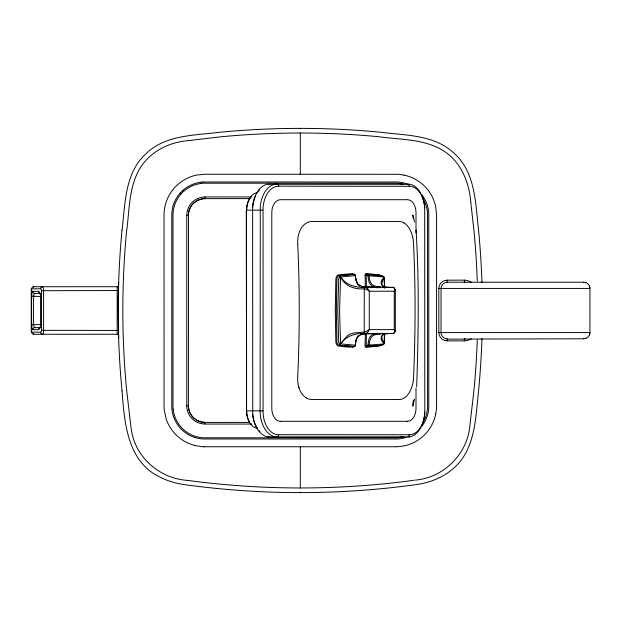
<?xml version="1.0" encoding="UTF-8"?>
<svg xmlns="http://www.w3.org/2000/svg" width="621" height="621" viewBox="0 0 621 621"><rect width="100%" height="100%" fill="white"/><g stroke="black" fill="none" stroke-linecap="round" stroke-linejoin="round"><path stroke-width="0.93" d="M117.198 286.918L117.167 330.457L41.553 330.302A2.119 0.823 -88.4 0 1 40.606 332.142M188.675 212.18A15.944 15.936 73.9 0 0 188.528 213.112L188.404 405.847C188.357 411.824 191.873 417.685 197.191 420.433A16.627 16.62 -25.3 0 0 202.912 422.28A15.09 14.958 2.5 0 0 204.961 422.404L249.588 422.396M252.173 210.146L246.529 210.139L246.584 410.854A15.509 10.091 90 0 0 249.37 421.558M300.3 174.152L300.3 133.026A842.076 842.076 0 0 1 378.787 136.713C399.559 139.756 422.032 138.685 440.894 149.312C460.107 159.69 469.266 181.503 470.796 202.415M394.669 332.049L395.321 331.381L395.321 289.495L394.746 288.85L394.273 291.233L394.273 329.642L394.731 331.746L393.605 333.516M204.953 198.208L204.961 196.95L250.799 196.95M471.215 338.755A15.401 15.37 -88.3 0 1 470.027 339.423L468.948 339.912A12.42 12.389 -88.1 0 1 464.314 340.875L447.097 340.859L447.159 339.128L583.701 338.787M464.314 340.859L464.438 338.794M188.404 405.909L188.404 405.831A16.488 16.488 0 0 0 204.953 422.342M267.907 436.889A26.229 17.07 -90 0 1 252.739 414.665L252.623 207.608M118.3 296.869L118.681 338.647M118.339 297.358L118.681 282.33M365.342 333.601L365.101 345.54A1.754 1.126 -87.6 0 0 366.219 347.294L379.408 346.044A4.813 3.027 -88 0 0 381.077 344.927M366.429 333.617L366.18 345.571A0.97 0.621 -85.8 0 0 366.778 346.541L381.775 345.292M118.355 296.318L118.363 295.829M118.293 286.731L33.689 286.739A2.073 2.026 90 0 0 31.679 288.804A2.158 0.435 89.9 0 0 31.353 289.588A2.026 0.404 90 0 0 31.252 290.667L31.252 330.333A2.026 0.404 -90 0 0 31.345 331.435A2.158 0.435 -89.9 0 0 31.679 332.196A2.073 2.026 -90 0 0 33.713 334.269L118.502 334.269M38.518 329.604A5.589 1.894 -86.7 0 0 40.559 324.628L40.59 296.364A5.589 1.894 86.7 0 0 38.518 291.396M41.553 330.302L41.491 290.706A2.119 0.823 88.4 0 0 40.606 288.858M384.632 333.64L384.523 341.628L384.127 341.682L384.508 333.741M366.219 347.302L366.732 346.549L378.313 345.548M421.892 195.638A26.229 17.07 90 0 1 424.694 207.608L424.811 410.838A23.916 15.564 -90 0 1 409.2 434.77L277.059 434.708A24.017 15.626 90 0 1 263.071 413.19L263.056 207.81A24.017 15.626 -90 0 1 277.067 186.308L278.596 186.16A2.073 1.63 -88.9 0 0 277.393 183.963M424.756 412.111L424.593 414.673A26.229 17.07 -90 0 1 421.892 425.362M416.66 386.968C418.438 334.719 419.253 282.229 416.078 230.042M352.379 273.574L352.953 274.335A0.97 0.644 85.6 0 1 353.543 274.793A1.754 1.149 87.6 0 0 352.379 273.582L338.662 274.831A4.813 3.229 87.9 0 0 335.868 279.132L335.27 310.469L335.86 341.744A4.813 3.229 -87.9 0 0 338.662 346.037C344.065 346.797 349.6 347.737 354.42 346.541A0.978 0.637 -90 0 0 355.072 345.571M340.51 279.349L339.555 310.772L340.51 341.527A2.631 2.057 -87.1 0 0 341.014 343.126A1.358 0.59 -39.2 0 1 339.578 344.166A4.044 2.989 -88.2 0 1 338.709 341.69L337.746 310.213L338.755 279.194M355.476 344.166L355.398 344.997M341.232 343.343A2.554 1.669 -76.9 0 0 341.41 343.607A2.663 1.716 -80.2 0 0 342.155 344.057L355.647 345.206L355.228 345.509M383.685 343.297A2.631 1.615 -76 0 1 382.629 344.034L367.904 345.183L368.587 340.378L369.852 337.04L371.754 334.998L374.882 333.64A27.239 20.679 -90 0 1 376.171 333.322L376.97 333.174M369.185 345.245C369.231 340.898 370.667 335.425 375.643 334.595A26.563 20.167 -90 0 1 376.885 334.292L379.967 333.857M355.414 344.973L355.484 344.026M413.136 403.805L413.446 400.172M413.407 400.335L412.856 406.126L414.502 399.093M122.026 230.205C125.256 204.449 124.534 174.454 144.732 154.939C164.247 134.734 194.241 135.463 220.005 132.226A844.203 844.195 0 0 1 300.3 128.384A844.203 844.203 0 0 1 380.595 132.234C405.249 135.463 433.404 134.54 453.113 152.362C475.655 171.435 475.43 203.339 478.574 230.205A843.729 843.722 0 0 1 481.943 282.175M355.484 344.166L355.678 342.435M395.321 289.619L394.273 291.233L369.278 291.233L366.801 289.541L364.294 288.796A1.467 0.939 -89.1 0 1 365.171 287.329L393.419 287.329M355.499 344.034L355.561 343.335M355.569 343.374L356.105 340.223M470.074 424.058L474.095 388.987A841.587 841.579 0 0 0 477.262 339.966M469.988 424.671C467.955 453.64 443.767 478.023 414.774 480.149M33.526 287.344L33.689 286.739M367.966 345.144L367.741 345.509M355.693 342.497C355.794 338.841 358.107 335.278 361.849 334.595A26.206 19.895 -90 0 1 362.943 334.323L367.748 333.764L380.588 333.764L380.145 333.842M586.014 338.352L588.126 336.97L589.515 334.859L589.942 332.569L589.942 288.431L589.515 286.141L588.118 284.03L586.014 282.648M589.5 334.859L589.942 332.569L438.822 332.569L438.822 288.431L440.763 288.431M435.74 414.044L436.315 410.349A38.789 38.719 -85.2 0 0 436.571 406.126L436.571 215.666M356.066 340.564L356.136 340.075M355.367 345.268L355.375 345.245A1.351 1.032 -88.6 0 1 354.428 346.596M356.136 340.285L356.307 339.477M356.252 339.881L357.261 337.156L358.837 335.286M381.178 276.081A4.813 3.027 88 0 0 379.408 274.839L366.219 273.574L366.669 274.319L381.775 275.584A4.037 2.616 83.7 0 1 383.087 276.283A4.021 2.569 81.7 0 1 383.46 276.725A1.366 0.854 -26 0 1 383.848 277.781C382.295 280.754 379.858 286.661 384.756 287.818M377.824 287.826L376.171 287.554A27.456 20.842 -90 0 1 374.882 287.236L371.754 285.877L369.852 283.836L368.587 280.498L367.911 275.716L382.621 276.819A2.663 1.716 80.2 0 1 383.483 277.222A2.554 1.607 77.2 0 1 383.731 277.494C376.233 286.149 386.394 287.958 393.341 287.329A1.467 0.97 -89 0 1 394.265 288.392M180.168 193.03L182.822 190.368M31.252 330.333L31.888 330.519M360.312 334.409L362.369 333.64A27.456 20.842 90 0 1 363.65 333.322L364.457 333.174M384.461 333.166C379.858 334.533 382.381 340.223 383.894 343.087A1.366 0.854 26 0 1 383.483 344.166A1.358 0.59 39.2 0 0 383.685 343.351M40.675 324.566L31.671 324.721A185.423 37.532 -90 0 1 31.663 296.279L40.675 296.434M355.499 276.989L355.251 275.39M41.491 290.706L117.167 290.543M583.585 338.787L586.022 338.352M355.391 275.74L355.678 278.441M367.911 275.74L367.764 275.39M379.128 345.423L379.936 345.292M413.555 480.32C338.709 490.481 262.504 490.505 187.651 480.398C159.861 478.698 134.873 457.266 131.326 429.22A77.873 77.873 76.8 0 1 130.915 426.798L126.505 388.987A841.587 841.587 0 0 1 126.49 232.013C129.354 212.366 128.609 191.454 137.373 173.158C145.469 155.848 163.051 144.561 181.58 141.526A76.888 76.88 -12.8 0 1 184.002 141.114L221.813 136.705A842.076 842.068 0 0 1 300.3 133.026M275.476 184.119L277.145 184.002M401.841 436.881L400.172 436.998M409.41 436.881L267.907 436.881M380.083 333.85L380.083 333.85A0.978 0.637 86.1 0 1 379.447 333.143A0.916 0.699 -90 0 0 380.083 333.795M31.888 290.481L31.252 290.667M393.419 333.547L393.388 333.547A1.467 0.97 89 0 0 394.265 332.483M203.308 181.992L397.75 182.015A31.896 31.873 -1.2 0 1 399.156 182.132A32.905 32.905 0 0 1 407.78 184.251M355.445 275.631L342.155 276.819A2.631 1.739 75.3 0 0 341.185 277.471A1.358 0.854 26 0 0 339.578 276.71A4.021 2.942 89.1 0 0 339.299 277.284A4.037 2.872 -90 0 0 338.794 279.202M407.593 421.294L407.042 421.294M246.273 210.139L246.56 410.861L252.173 410.854M262.706 210.17L252.545 210.17M395.321 331.311L394.273 329.642L369.278 329.642L364.993 331.987L353.869 332.957L350.027 334.152L347.481 335.682L341.045 343.087A1.692 0.737 39 0 1 341.216 343.359C346.068 336.147 354.824 333.283 363.192 333.601C366.126 334.114 367.997 332.429 369.278 329.642L369.278 291.233L367.5 288.563L365.334 287.337L365.101 275.336L367.593 275.305A0.978 0.637 90 0 1 368.245 274.335A1.351 1.025 -88.6 0 1 369.138 275.631M395.67 446.771L397.673 446.724A35.374 35.312 -4.8 0 0 398.418 446.678L403.844 445.948A40.582 40.536 -31.4 0 0 411.436 443.596A40.722 40.668 -85.9 0 0 435.717 414.036M187.946 215.161L186.75 215.161L186.75 405.839A18.11 18.11 0 0 0 204.961 423.972M122.026 390.795C124.363 422.148 127.266 461.76 159.931 477.083C168.881 481.749 178.825 484.077 188.792 485.211C232.386 491.001 276.43 493.423 320.397 492.368C352.953 491.568 385.47 488.952 417.716 484.388C430.19 482.424 442.439 477.673 452.158 469.46C475.639 450.543 475.484 417.995 478.574 390.795A843.729 843.722 0 0 0 481.943 338.825M407.174 199.706L280.754 199.706M365.101 275.336L365.148 275.336A1.754 1.126 87.6 0 1 366.219 273.582M355.786 278.992L357.712 283.952L361.795 286.258A26.563 20.167 -90 0 0 363.099 286.584L380.588 287.112L376.73 286.553A26.206 19.895 -90 0 1 375.643 286.281C370.644 285.45 369.254 279.97 369.185 275.631M440.856 288.431L589.942 288.431L589.5 286.141M397.945 399.489L399.738 399.474A18.576 11.17 -85.5 0 0 400.134 399.45A21.991 13.22 -85.5 0 0 404.069 398.053L405.575 396.99A21.743 13.072 -85.5 0 0 411.552 387.822L412.313 385.408A21.82 13.173 -85.6 0 0 413.547 377.684C415.55 332.491 415.635 287.189 413.446 242.004A21.805 13.134 85.6 0 0 412.623 236.842M278.596 186.184L410.729 186.292A24.017 15.626 -90 0 1 424.725 207.81M188.699 212.188A16.658 16.651 -54.5 0 1 193.465 203.269L198.138 200.102L203.541 198.658L249.727 198.604M438.845 288.431A8.244 8.22 88.7 0 1 447.097 280.172L464.314 280.141A12.42 12.389 88.1 0 1 468.94 281.111L470.027 281.577A15.401 15.37 88.3 0 1 471.215 282.245M583.701 282.213L447.236 282.213L447.097 280.141M586.022 282.648L583.585 282.213M31.679 288.804L40.606 288.804A2.073 1.91 -90 0 1 42.507 286.731A4.153 1.056 89.1 0 1 43.579 290.55L43.602 330.457A4.153 1.056 -89.1 0 1 42.507 334.245A2.073 1.91 -90 0 1 40.606 332.196L31.679 332.196M40.124 293.36L34.869 293.36A2.073 2.018 90 0 1 32.851 291.288L38.518 291.288A2.073 1.948 -90 0 0 40.109 293.329M117.711 296.481L118.355 296.481M40.124 327.64L34.869 327.64A2.073 2.018 -90 0 0 32.851 329.712L38.518 329.712A2.073 1.948 -90 0 1 40.109 327.671M397.75 399.489L311.889 399.489A21.782 15.145 -85.3 0 1 307.418 398.496A21.836 15.183 -85.1 0 1 306.564 398.069M252.545 410.83L260.114 410.83L260.191 413.4A26.229 17.07 -90 0 0 274.645 436.703M260.207 410.83L262.318 410.83M280.754 421.294L279.652 421.263A13.033 8.484 -90 0 1 271.788 408.362L271.788 212.638A12.994 8.461 90 0 1 280.203 199.745M280.956 421.294L406.833 421.294M250.923 424.05L204.961 424.05L204.953 422.513M368.773 287.127L368.835 287.127A0.916 0.699 -90 0 0 368.206 287.834M365.101 345.54L367.593 345.571A0.978 0.637 -90 0 0 368.245 346.541M186.82 405.839L188.287 405.839M262.466 410.83L262.869 410.83M395.406 446.771L203.874 446.763M204.891 198.604L204.961 198.604A16.488 16.488 0 0 0 188.458 215.153L188.404 215.169M400.172 184.002L401.841 184.119M277.145 436.998L274.645 436.726M203.797 446.755L202.539 446.701A39.597 39.527 4.8 0 1 200.808 446.553L194.257 445.358M354.42 346.541L341.108 345.292A4.037 2.616 -83.7 0 1 339.92 344.539A4.021 2.631 -81.6 0 1 339.609 344.112M365.334 287.337C356.407 287.74 346.471 285.528 341.216 277.517A1.692 0.737 -39 0 1 341.045 277.789A2.554 1.972 88.6 0 0 340.851 278.13A2.663 1.979 -90 0 0 340.541 279.349M365.303 287.826L363.65 287.554M379.12 275.452L366.778 274.335A0.97 0.621 85.7 0 0 366.18 275.305L366.421 287.298M339.268 345.292L352.961 346.541A0.97 0.644 -85.6 0 0 353.481 346.2A1.754 1.149 -87.6 0 1 352.386 347.294M394.638 288.827L393.605 287.36M403.836 175.052L398.666 174.338A34.171 34.101 4.8 0 0 397.914 174.291L204.93 174.229L196.756 175.052A40.489 40.443 -31.2 0 0 189.157 177.404A40.714 40.66 -86.1 0 0 164.883 206.964L164.278 210.651A39.387 39.317 -85.2 0 0 164.022 214.874L164.068 407.834A38.719 38.657 85.2 0 0 164.223 409.868L166.187 419.028A40.947 40.939 49.4 0 0 167.274 421.876L167.895 423.274A40.776 40.769 45 0 0 175.696 434.537L175.976 434.816A40.823 40.815 41.2 0 0 188.931 443.51L194.179 445.342M361.771 287.049L362.369 287.236A27.239 20.679 90 0 0 363.65 287.554M360.064 286.351L359.404 285.978M306.51 398.038L304.942 396.99A21.743 15.121 -85.1 0 1 298.096 384.182A21.836 15.168 -85.1 0 1 297.653 378.996A21.704 15.067 -85.1 0 1 297.692 377.684C299.757 333.314 299.741 288.843 297.754 244.464M404.069 222.931L405.575 224.01A21.719 13.049 85.5 0 1 411.544 233.185L412.313 235.592A21.619 13.002 85.5 0 1 412.631 236.842M358.837 285.59L357.129 283.471L356.097 280.451M33.674 334.245L33.526 333.656M341.045 277.789C345.447 286.498 355.08 289.557 364.263 288.796L364.216 332.08A1.467 0.939 89.1 0 0 365.171 333.547L393.341 333.547C386.495 332.918 376.21 334.711 383.716 343.359A1.692 1.056 -26.2 0 0 383.894 343.087M464.423 282.175L464.314 280.141M298.965 387.815L298.328 385.408M414.549 222.077L412.88 215.006L413.167 218.274M356.136 280.801L355.817 279.139M355.763 278.837L355.81 279.24M355.74 278.689L355.779 279.085M355.755 278.922L355.67 278.231M355.654 278.278L355.585 277.634M470.842 202.725L474.095 232.013A841.587 841.579 0 0 1 477.262 281.034M355.577 277.68L355.507 276.974M384.127 279.194L384.531 287.849M117.198 334.16L117.183 333.33M297.746 244.301L297.7 243.316A22.465 15.548 85.1 0 1 297.692 242.004A21.805 15.129 85.1 0 1 298.328 235.607L298.965 233.193A21.727 15.106 85 0 1 304.942 224.018L306.564 222.931A21.844 15.183 85.1 0 1 311.882 221.511L400.134 221.557A21.805 13.119 85.7 0 1 403.301 222.497A21.619 13.002 85.6 0 1 404.069 222.931M384.655 287.942L384.267 279.349A2.631 1.296 87.9 0 0 383.848 277.866M117.175 332.887L117.167 330.659M436.571 214.936L435.748 206.956A40.699 40.644 4.2 0 0 403.829 175.106M300.3 128.392L300.3 128.873M416.008 232.883L416.008 212.638A12.994 8.461 -90 0 0 407.593 199.745M416.008 388.117L416.008 408.362A12.994 8.461 -90 0 1 407.593 421.255M300.3 446.841L300.3 487.974M300.3 492.127L300.3 492.608M260.114 410.83L260.292 206.327A26.229 17.07 -90 0 1 275.476 184.111M186.828 215.161A18.11 18.11 0 0 1 204.961 197.02M447.236 282.237A6.187 6.163 89.2 0 0 441.042 288.431L441.026 332.569A6.187 6.163 -89.3 0 0 447.236 338.763M464.454 282.182A12.195 12.055 -25.5 0 1 465.222 282.229M465.222 338.771A12.195 12.055 25.5 0 1 464.454 338.818M447.097 340.828A8.244 8.22 -89.3 0 1 438.845 332.569M481.585 282.26A6.326 1.141 87 0 1 481.648 282.26M481.648 338.74A6.326 1.141 -87 0 1 481.585 338.74M122.011 390.795A843.729 843.722 0 0 1 122.011 230.205M34.869 327.554A3.462 1.195 -89.9 0 1 33.635 324.566M32.851 329.642A5.488 1.118 -90 0 1 31.733 324.69M33.612 324.573A184.328 38.339 -90 0 1 33.612 296.427M33.635 296.434A3.462 1.195 89.9 0 1 34.869 293.446M31.733 296.31A5.488 1.118 90 0 1 32.851 291.358M421.62 194.466A33.332 33.332 0 0 1 428.669 211.637A31.834 31.826 -85.8 0 1 428.785 213.042L428.785 407.958A31.896 31.881 88.3 0 1 428.669 409.363A33.123 33.123 0 0 1 419.788 428.645M406.476 437.231A33.169 33.169 0 0 1 399.156 438.868A32.09 32.09 4.7 0 1 397.518 439L202.842 438.985A32.09 32.075 -1.4 0 1 201.437 438.868A32.766 32.75 12.9 0 1 195.079 437.533M195.072 437.564A33.192 33.192 0 0 1 173.538 416.691M173.562 416.683A32.921 32.921 0 0 1 171.924 409.363A31.78 31.772 -85.1 0 1 171.807 407.958L171.807 213.042A31.888 31.873 88.4 0 1 171.932 211.637A33.169 33.169 0 0 1 180.191 193.053M182.784 190.468A33.169 33.169 0 0 1 200.971 182.248M201.049 182.163A32.02 32.02 0 0 1 203.308 181.984M403.471 184.173A31.795 31.795 0 0 0 399.024 183.397A30.732 30.732 0 0 0 397.681 183.249L397.456 183.242A25.508 25.508 0 0 0 396.54 183.203L204.053 183.203A29.373 29.373 0 0 0 201.196 183.405M422.637 198.029A32.075 32.075 0 0 1 427.434 211.769A30.67 30.67 0 0 1 427.551 213.119L427.59 406.739A25.337 25.337 0 0 1 427.558 407.655L427.551 407.881A30.724 30.724 0 0 1 427.434 409.231A31.873 31.873 0 0 1 423.25 421.962M403.479 436.842A31.919 31.919 0 0 1 399.031 437.642A30.631 30.631 0 0 1 397.681 437.751L397.456 437.766A25.267 25.267 0 0 1 396.54 437.797L204.053 437.797A25.174 25.174 0 0 1 203.145 437.766L202.92 437.751A31.384 31.384 0 0 1 195.444 436.369A31.881 31.881 0 0 1 173.143 409.231M173.158 409.231A30.615 30.615 0 0 1 173.049 407.881L173.034 407.655A25.298 25.298 0 0 1 173.003 406.739L173.003 214.261A25.414 25.414 0 0 1 173.034 213.345L173.049 213.119A30.724 30.724 0 0 1 173.158 211.769A31.919 31.919 0 0 1 181.115 193.876M183.606 191.384A31.919 31.919 0 0 1 201.119 183.474M181.091 193.853A31.205 31.205 0 0 1 183.645 191.291M251.823 424.453A15.509 10.091 90 0 1 251.016 423.701M252.7 206.583A24.452 15.913 -90 0 1 255.658 195.631M258.336 191.307A24.452 15.913 -90 0 1 259.586 189.879M252.623 207.608A26.229 17.07 90 0 1 267.084 184.297L410.24 184.274A26.229 17.07 90 0 1 420.355 192.603M257.381 428.211A17.38 11.31 90 0 1 246.615 410.854M257.381 192.789A17.38 11.31 90 0 0 246.615 210.146A15.509 10.091 90 0 1 251.831 196.477M268.645 184.748A1.661 1.25 -89.4 0 1 268.955 184.274M268.947 436.734A1.661 1.265 89.8 0 1 268.629 436.26M259.927 431.432A24.351 15.851 -90 0 1 259.12 430.594M257.474 428.49A24.351 15.851 -90 0 1 252.724 414.417M278.519 434.832A2.08 1.576 89.8 0 1 277.393 437.029M407.989 183.963A2.08 1.576 89.8 0 1 409.138 186.176M409.092 434.832A2.08 1.529 -89 0 1 407.981 437.029M420.347 428.397A26.229 17.07 -90 0 1 409.41 436.889M341.007 277.781A1.358 0.59 39.2 0 0 339.578 276.71A4.044 2.678 80.6 0 1 341.108 275.584L354.42 274.335A1.358 1.032 88.6 0 1 355.344 275.631M383.483 276.71A1.358 0.59 -39.2 0 1 383.685 277.525M383.413 276.819A4.044 2.236 88.5 0 1 384.065 279.202M383.716 277.517A1.692 1.056 26.2 0 1 383.894 277.789M355.072 275.305A0.978 0.637 -90 0 0 354.42 274.335L339.268 275.584A4.037 2.725 87.5 0 0 336.924 279.194L336.326 310.469L336.924 341.682A4.037 2.725 -87.5 0 0 339.268 345.284M384.345 341.542A2.616 1.428 90 0 1 383.933 343.157M384.205 341.697A4.037 2.36 90 0 1 383.483 344.189M383.413 344.065A4.044 2.546 -80.9 0 1 381.775 345.276M369.138 345.245A1.358 1.025 88.6 0 1 368.245 346.596M341.177 343.351A1.358 0.854 -26 0 1 339.578 344.166M379.454 287.834A0.916 0.699 90 0 1 380.083 287.081M368.835 333.795A0.916 0.699 -90 0 1 368.23 333.135M379.431 287.826A0.978 0.637 -86.1 0 1 380.083 287.026M366.297 287.026A0.978 0.637 -86.1 0 1 366.887 287.826M366.879 333.143A0.978 0.637 86.1 0 1 366.297 333.85M380.673 344.981A4.037 2.523 -87.6 0 1 379.936 345.284M379.936 275.592A4.037 2.523 87.6 0 1 380.867 276.042"/></g></svg>
